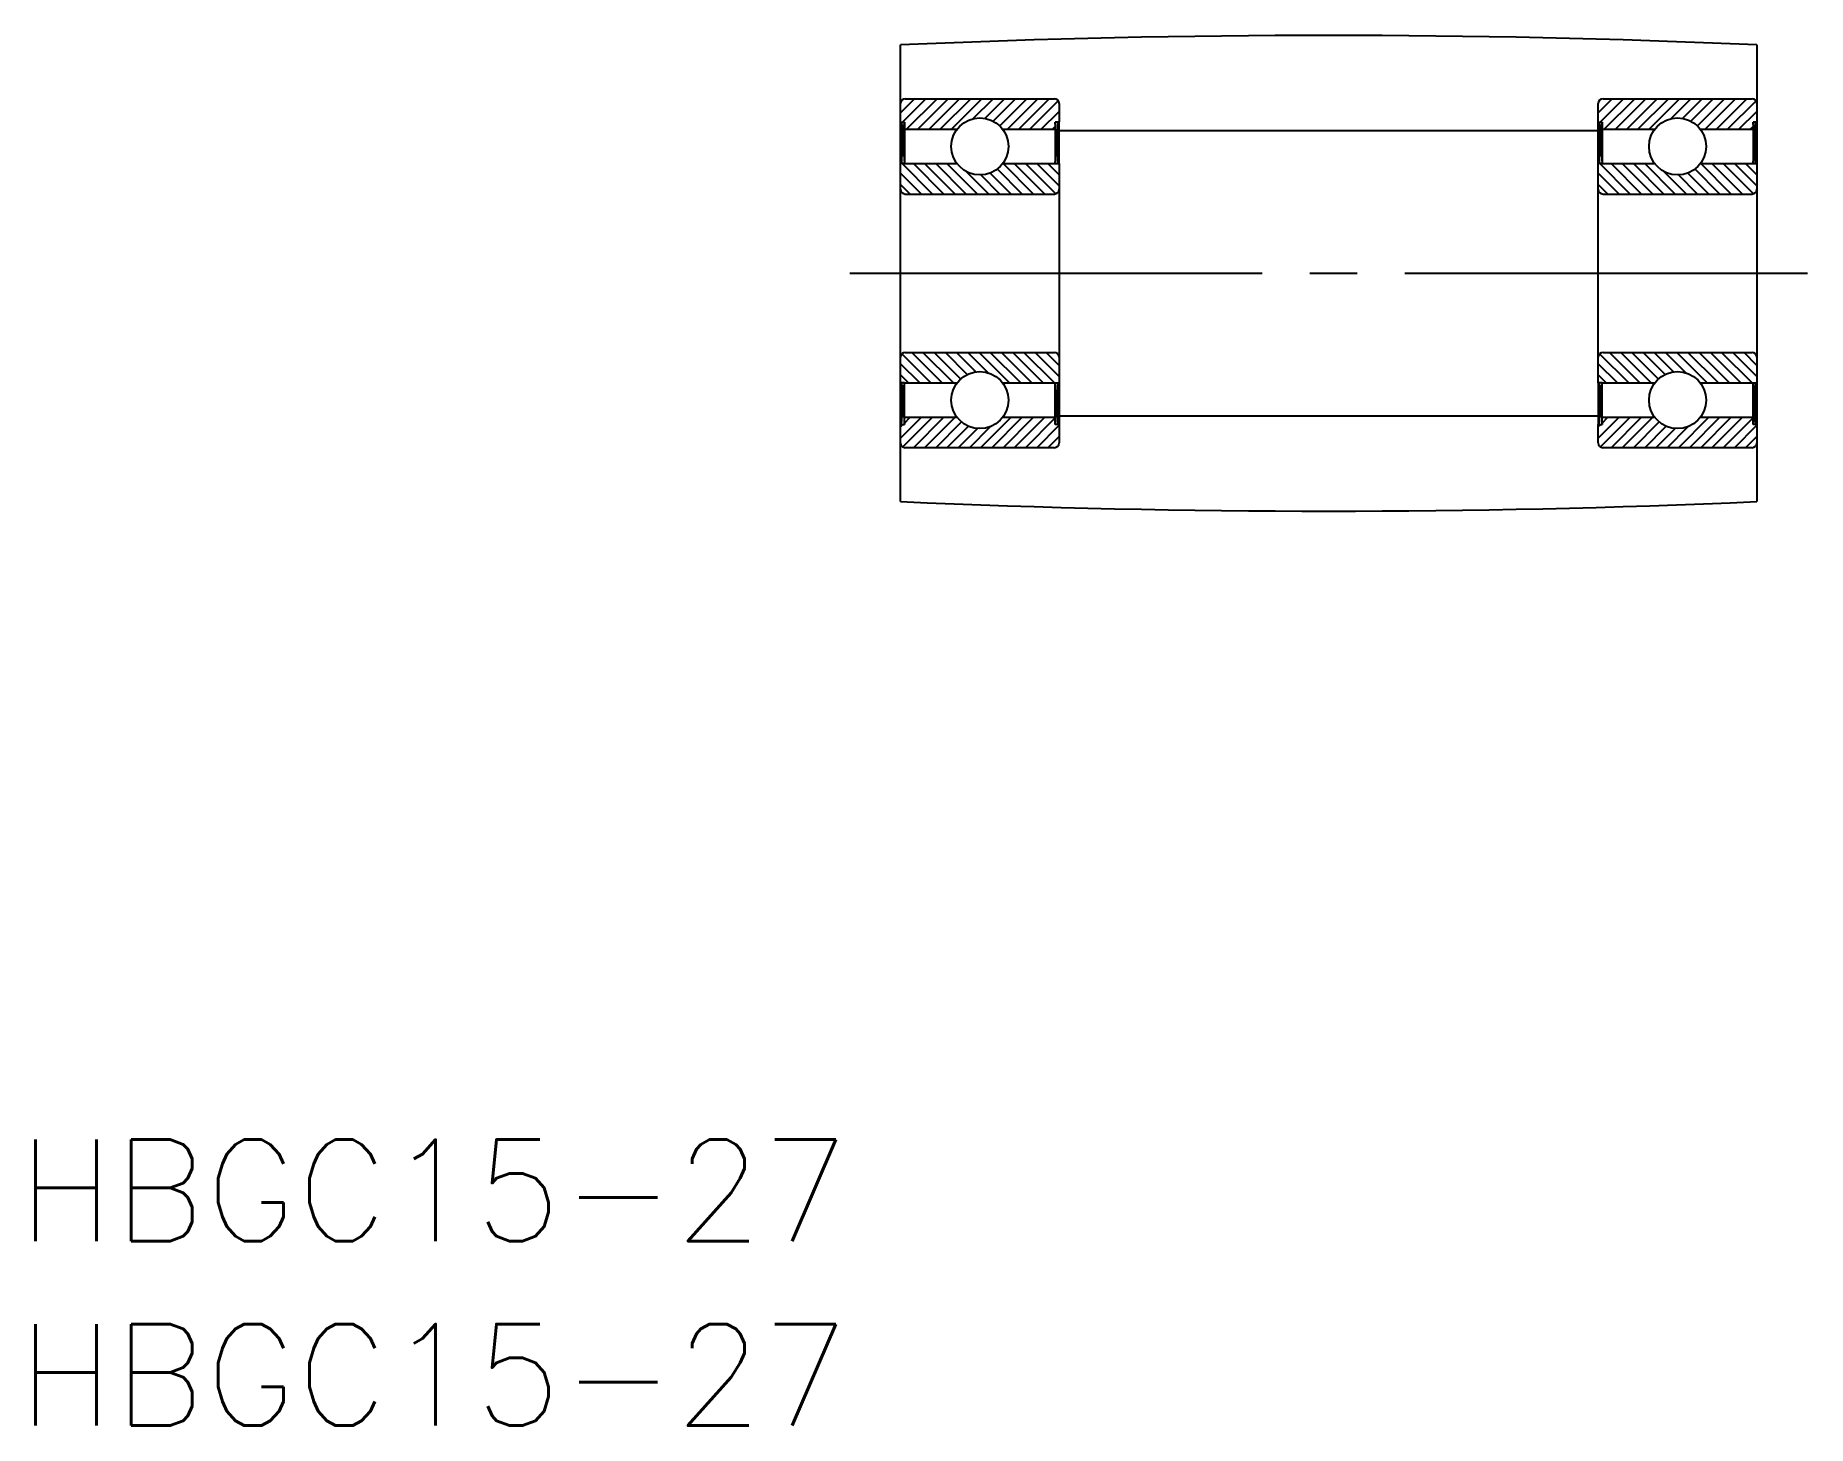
# Model space of a CAD drawing. Extents: x 37.1 to 93, y 136.2 to 180.
import ezdxf
from ezdxf.enums import TextEntityAlignment as Align

# ---------------------------------------------------------------- set-up
doc = ezdxf.new("R2010")
doc.units = 0
doc.linetypes.add('CENTER', pattern=[17.5, 13, -1.5, 1.5, -1.5])
doc.layers.get('0').update_dxf_attribs({"linetype": 'CONTINUOUS'})
doc.layers.add('CENTER', color=1, linetype='CENTER')
doc.styles.get("Standard").update_dxf_attribs({"font": 'txt.shx', "bigfont": '@extfont2.shx'})

msp = doc.modelspace()

# ---------------------------------------------------------------- linework, layer by layer
at = {"color": 7, "linetype": 'CONTINUOUS'}
for p, q in [((64.385, 165.303), (64.385, 179.703)), ((91.385, 179.703), (91.385, 165.303)), ((64.385, 177.27), (64.385, 177.853)), ((64.414, 177.943), (64.445, 177.974)), ((64.535, 178.003), (69.235, 178.003)), ((69.385, 177.853), (69.385, 177.27)), ((86.385, 177.27), (86.385, 177.853)), ((86.414, 177.943), (86.445, 177.974)), ((86.535, 178.003), (91.235, 178.003)), ((91.385, 177.853), (91.385, 177.27)), ((64.385, 175.963), (64.385, 177.27)), ((64.385, 177.27), (64.505, 177.27)), ((64.415, 175.963), (64.505, 177.27)), ((64.415, 177.27), (64.505, 175.963)), ((64.415, 177.27), (64.415, 175.963)), ((64.505, 177.27), (64.505, 175.963)), ((69.265, 175.963), (69.355, 177.27)), ((69.265, 177.27), (69.265, 175.963)), ((69.355, 175.963), (69.265, 177.27)), ((69.385, 177.27), (69.265, 177.27)), ((69.355, 177.27), (69.355, 175.963)), ((69.385, 175.963), (69.385, 177.27)), ((86.385, 175.963), (86.385, 177.27)), ((86.385, 177.27), (86.505, 177.27)), ((86.415, 175.963), (86.505, 177.27)), ((86.415, 177.27), (86.505, 175.963)), ((86.415, 177.27), (86.415, 175.963)), ((86.505, 177.27), (86.505, 175.963)), ((91.265, 175.963), (91.355, 177.27)), ((91.265, 177.27), (91.265, 175.963)), ((91.355, 175.963), (91.265, 177.27)), ((91.385, 177.27), (91.265, 177.27)), ((91.355, 177.27), (91.355, 175.963)), ((91.385, 175.963), (91.385, 177.27)), ((64.505, 177.043), (66.165, 177.043)), ((67.605, 177.043), (69.265, 177.043)), ((69.385, 177.003), (86.385, 177.003)), ((86.505, 177.043), (88.165, 177.043)), ((89.605, 177.043), (91.265, 177.043)), ((64.385, 169.043), (64.385, 175.963)), ((64.505, 175.963), (64.385, 175.963)), ((64.505, 175.963), (66.165, 175.963)), ((67.605, 175.963), (69.265, 175.963)), ((69.265, 175.963), (69.385, 175.963)), ((69.385, 175.963), (69.385, 169.043)), ((86.385, 169.043), (86.385, 175.963)), ((86.505, 175.963), (86.385, 175.963)), ((86.505, 175.963), (88.165, 175.963)), ((89.605, 175.963), (91.265, 175.963)), ((91.265, 175.963), (91.385, 175.963)), ((91.385, 175.963), (91.385, 169.043)), ((64.535, 175.003), (69.235, 175.003)), ((86.535, 175.003), (91.235, 175.003)), ((64.535, 170.003), (69.235, 170.003)), ((86.535, 170.003), (91.235, 170.003)), ((64.505, 169.043), (64.385, 169.043)), ((64.385, 169.043), (64.385, 167.736)), ((64.415, 169.043), (64.505, 167.736)), ((64.415, 167.736), (64.505, 169.043)), ((64.415, 167.736), (64.415, 169.043)), ((64.505, 169.043), (66.165, 169.043)), ((64.505, 167.736), (64.505, 169.043)), ((67.605, 169.043), (69.265, 169.043)), ((69.265, 169.043), (69.385, 169.043)), ((69.265, 167.736), (69.265, 169.043)), ((69.355, 169.043), (69.265, 167.736)), ((69.265, 169.043), (69.355, 167.736)), ((69.355, 167.736), (69.355, 169.043)), ((69.385, 169.043), (69.385, 167.736)), ((86.505, 169.043), (86.385, 169.043)), ((86.385, 169.043), (86.385, 167.736)), ((86.415, 169.043), (86.505, 167.736)), ((86.415, 167.736), (86.505, 169.043)), ((86.415, 167.736), (86.415, 169.043)), ((86.505, 169.043), (88.165, 169.043)), ((86.505, 167.736), (86.505, 169.043)), ((89.605, 169.043), (91.265, 169.043)), ((91.265, 169.043), (91.385, 169.043)), ((91.265, 167.736), (91.265, 169.043)), ((91.355, 169.043), (91.265, 167.736)), ((91.265, 169.043), (91.355, 167.736)), ((91.355, 167.736), (91.355, 169.043)), ((91.385, 169.043), (91.385, 167.736)), ((64.385, 167.153), (64.385, 167.736)), ((64.385, 167.736), (64.505, 167.736)), ((64.505, 167.963), (66.165, 167.963)), ((67.605, 167.963), (69.265, 167.963)), ((69.385, 167.736), (69.265, 167.736)), ((69.385, 168.003), (86.385, 168.003)), ((69.385, 167.736), (69.385, 167.153)), ((86.385, 167.153), (86.385, 167.736)), ((86.385, 167.736), (86.505, 167.736)), ((86.505, 167.963), (88.165, 167.963)), ((89.605, 167.963), (91.265, 167.963)), ((91.385, 167.736), (91.265, 167.736)), ((91.385, 167.736), (91.385, 167.153)), ((69.235, 167.003), (64.535, 167.003)), ((91.235, 167.003), (86.535, 167.003))]:
    msp.add_line(p, q, dxfattribs=at)
at = {"color": 3, "linetype": 'CONTINUOUS'}
for p, q in [((64.385, 177.56), (64.828, 178.003)), ((64.449, 177.27), (65.182, 178.003)), ((64.575, 177.043), (65.535, 178.003)), ((64.929, 177.043), (65.889, 178.003)), ((65.283, 177.043), (66.243, 178.003)), ((65.636, 177.043), (66.596, 178.003)), ((65.99, 177.043), (66.95, 178.003)), ((66.679, 177.38), (67.303, 178.003)), ((67.043, 177.389), (67.657, 178.003)), ((67.306, 177.299), (68.01, 178.003)), ((67.511, 177.15), (68.364, 178.003)), ((67.757, 177.043), (68.717, 178.003)), ((68.111, 177.043), (69.071, 178.003)), ((68.464, 177.043), (69.359, 177.938)), ((86.385, 177.56), (86.828, 178.003)), ((86.449, 177.27), (87.182, 178.003)), ((86.575, 177.043), (87.535, 178.003)), ((86.929, 177.043), (87.889, 178.003)), ((87.283, 177.043), (88.243, 178.003)), ((87.636, 177.043), (88.596, 178.003)), ((87.99, 177.043), (88.95, 178.003)), ((88.679, 177.38), (89.303, 178.003)), ((89.043, 177.389), (89.657, 178.003)), ((89.306, 177.299), (90.01, 178.003)), ((89.511, 177.15), (90.364, 178.003)), ((89.757, 177.043), (90.717, 178.003)), ((90.111, 177.043), (91.071, 178.003)), ((90.464, 177.043), (91.359, 177.938)), ((68.818, 177.043), (69.385, 177.61)), ((90.818, 177.043), (91.385, 177.61)), ((69.172, 177.043), (69.265, 177.136)), ((91.172, 177.043), (91.265, 177.136)), ((65.041, 175.003), (64.385, 175.66)), ((65.395, 175.003), (64.435, 175.963)), ((65.748, 175.003), (64.788, 175.963)), ((66.102, 175.003), (65.142, 175.963)), ((66.456, 175.003), (65.496, 175.963)), ((66.809, 175.003), (65.849, 175.963)), ((67.163, 175.003), (66.452, 175.714)), ((67.516, 175.003), (66.916, 175.604)), ((67.87, 175.003), (67.209, 175.664)), ((68.223, 175.003), (67.435, 175.792)), ((68.577, 175.003), (67.617, 175.963)), ((68.93, 175.003), (67.97, 175.963)), ((69.278, 175.01), (68.324, 175.963)), ((69.385, 175.256), (68.678, 175.963)), ((69.385, 175.61), (69.031, 175.963)), ((87.041, 175.003), (86.385, 175.66)), ((87.395, 175.003), (86.435, 175.963)), ((87.748, 175.003), (86.788, 175.963)), ((88.102, 175.003), (87.142, 175.963)), ((88.456, 175.003), (87.496, 175.963)), ((88.809, 175.003), (87.849, 175.963)), ((89.163, 175.003), (88.452, 175.714)), ((89.516, 175.003), (88.916, 175.604)), ((89.87, 175.003), (89.209, 175.664)), ((90.223, 175.003), (89.435, 175.792)), ((90.577, 175.003), (89.617, 175.963)), ((90.93, 175.003), (89.97, 175.963)), ((91.278, 175.01), (90.324, 175.963)), ((91.385, 175.256), (90.678, 175.963)), ((91.385, 175.61), (91.031, 175.963)), ((64.688, 175.003), (64.385, 175.307)), ((86.688, 175.003), (86.385, 175.307)), ((65.344, 169.043), (64.429, 169.959)), ((65.698, 169.043), (64.738, 170.003)), ((66.052, 169.043), (65.092, 170.003)), ((66.279, 169.169), (65.445, 170.003)), ((66.49, 169.312), (65.799, 170.003)), ((66.761, 169.395), (66.152, 170.003)), ((67.144, 169.365), (66.506, 170.003)), ((67.819, 169.043), (66.859, 170.003)), ((68.173, 169.043), (67.213, 170.003)), ((68.526, 169.043), (67.566, 170.003)), ((68.88, 169.043), (67.92, 170.003)), ((69.234, 169.043), (68.274, 170.003)), ((69.385, 169.246), (68.627, 170.003)), ((69.385, 169.599), (68.981, 170.003)), ((87.344, 169.043), (86.429, 169.959)), ((87.698, 169.043), (86.738, 170.003)), ((88.052, 169.043), (87.092, 170.003)), ((88.279, 169.169), (87.445, 170.003)), ((88.49, 169.312), (87.799, 170.003)), ((88.761, 169.395), (88.152, 170.003)), ((89.144, 169.365), (88.506, 170.003)), ((89.819, 169.043), (88.859, 170.003)), ((90.173, 169.043), (89.213, 170.003)), ((90.526, 169.043), (89.566, 170.003)), ((90.88, 169.043), (89.92, 170.003)), ((91.234, 169.043), (90.274, 170.003)), ((91.385, 169.246), (90.627, 170.003)), ((91.385, 169.599), (90.981, 170.003)), ((64.991, 169.043), (64.385, 169.65)), ((86.991, 169.043), (86.385, 169.65)), ((64.637, 169.043), (64.385, 169.296)), ((86.637, 169.043), (86.385, 169.296)), ((64.385, 167.307), (65.041, 167.963)), ((64.385, 167.66), (64.461, 167.736)), ((64.457, 167.025), (65.395, 167.963)), ((64.505, 167.78), (64.688, 167.963)), ((64.788, 167.003), (65.748, 167.963)), ((65.142, 167.003), (66.102, 167.963)), ((65.496, 167.003), (66.306, 167.814)), ((65.849, 167.003), (66.524, 167.679)), ((66.556, 167.003), (67.222, 167.669)), ((66.91, 167.003), (67.87, 167.963)), ((67.263, 167.003), (68.223, 167.963)), ((67.617, 167.003), (68.577, 167.963)), ((67.97, 167.003), (68.93, 167.963)), ((68.324, 167.003), (69.265, 167.944)), ((68.678, 167.003), (69.385, 167.711)), ((86.385, 167.307), (87.041, 167.963)), ((86.385, 167.66), (86.461, 167.736)), ((86.457, 167.025), (87.395, 167.963)), ((86.505, 167.78), (86.688, 167.963)), ((86.788, 167.003), (87.748, 167.963)), ((87.142, 167.003), (88.102, 167.963)), ((87.496, 167.003), (88.306, 167.814)), ((87.849, 167.003), (88.524, 167.679)), ((88.556, 167.003), (89.222, 167.669)), ((88.91, 167.003), (89.87, 167.963)), ((89.263, 167.003), (90.223, 167.963)), ((89.617, 167.003), (90.577, 167.963)), ((89.97, 167.003), (90.93, 167.963)), ((90.324, 167.003), (91.265, 167.944)), ((90.678, 167.003), (91.385, 167.711)), ((66.203, 167.003), (66.806, 167.607)), ((69.031, 167.003), (69.385, 167.357)), ((88.203, 167.003), (88.806, 167.607)), ((91.031, 167.003), (91.385, 167.357))]:
    msp.add_line(p, q, dxfattribs=at)
at = {"color": 7, "linetype": 'CONTINUOUS'}
for centre in [(66.885, 176.503), (88.885, 176.503), (66.885, 168.503), (88.885, 168.503)]:
    msp.add_circle(centre, 0.9, dxfattribs=at)
for centre, radius, start, end in [((77.885, -123.897), 303.9, 87.45394, 92.54606), ((64.535, 177.853), 0.15, 90, 180), ((69.235, 177.853), 0.15, 0, 90), ((86.535, 177.853), 0.15, 90, 180), ((91.235, 177.853), 0.15, 0, 90), ((64.535, 175.153), 0.15, 180, 270), ((69.235, 175.153), 0.15, 270, 0), ((86.535, 175.153), 0.15, 180, 270), ((91.235, 175.153), 0.15, 270, 0), ((64.535, 169.853), 0.15, 90, 180), ((69.235, 169.853), 0.15, 0, 90), ((86.535, 169.853), 0.15, 90, 180), ((91.235, 169.853), 0.15, 0, 90), ((64.535, 167.153), 0.15, 180, 270), ((69.235, 167.153), 0.15, 270, 0), ((86.535, 167.153), 0.15, 180, 270), ((91.235, 167.153), 0.15, 270, 0), ((77.885, 468.903), 303.9, 267.45394, 272.54606)]:
    msp.add_arc(centre, radius, start, end, dxfattribs=at)
at = {"layer": 'CENTER', "color": 1, "linetype": 'CENTER'}
msp.add_line((62.785, 172.503), (92.985, 172.503), dxfattribs=at)

# ---------------------------------------------------------------- texts
at = {"color": 7, "linetype": 'CONTINUOUS'}
for p in [(36.557, 143.581), (36.557, 137.765)]:
    msp.add_text('HBGC15-27', height=3.2, dxfattribs=at).set_placement(p, align=Align.MIDDLE_LEFT)

doc.saveas('drawing.dxf')
